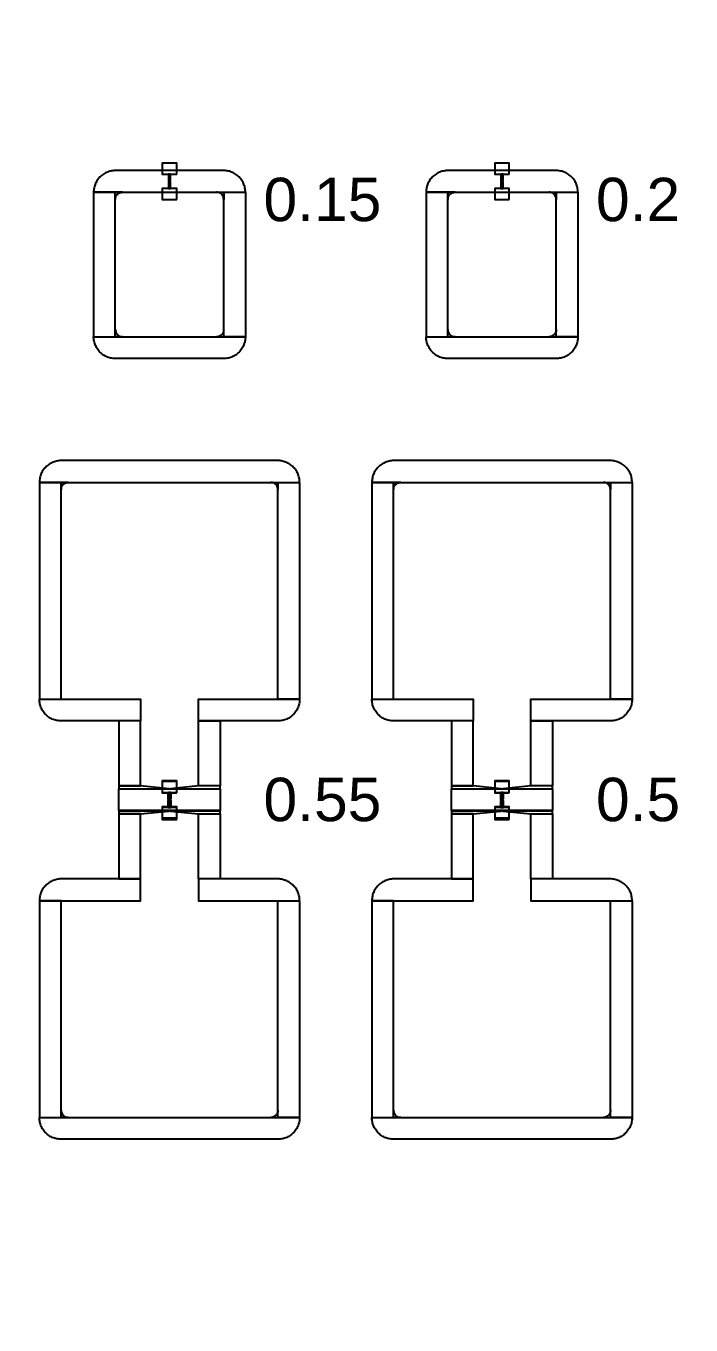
# Model space of a CAD drawing. Extents: x -50000 to 50000, y -50000 to 50000.
# Drawn here: x -12629 to -11709, y -34137 to -32340 of the extents above; entities that cross this region are included whole.
import ezdxf

# ---------------------------------------------------------------- set-up
doc = ezdxf.new("R2010")
doc.units = 0
doc.layers.get('0').update_dxf_attribs({"linetype": 'CONTINUOUS'})
for name, color, linetype in [('BASEMETAL', 4, 'CONTINUOUS'), ('FRAME', 8, 'CONTINUOUS'), ('MARKERS', 2, 'CONTINUOUS'), ('SECONDLAYER', 6, 'CONTINUOUS')]:
    doc.layers.add(name, color=color, linetype=linetype)
doc.styles.get("Standard").update_dxf_attribs({"font": 'arial.ttf'})

# ---------------------------------------------------------------- blocks, each defined once
blk = doc.blocks.new('CHIP_JARRAY')
for points in [[(1870, 3330), (1975, 3330), (1975, 3330), (1975, 3331.6), (1974.8, 3333.1), (1974.6, 3334.7), (1974.3, 3336.2), (1974, 3337.8), (1973.5, 3339.3), (1973, 3340.8), (1972.4, 3342.2), (1971.7, 3343.6), (1971, 3345), (1970.2, 3346.3), (1969.3, 3347.6), (1968.3, 3348.9), (1967.3, 3350.1), (1966.2, 3351.2), (1965.1, 3352.3), (1963.9, 3353.3), (1962.6, 3354.3), (1961.3, 3355.2), (1960, 3356), (1958.6, 3356.7), (1957.2, 3357.4), (1955.8, 3358), (1954.3, 3358.5), (1952.8, 3359), (1951.2, 3359.3), (1949.7, 3359.6), (1948.1, 3359.8), (1946.6, 3360), (1945, 3360), (1795, 3360), (1793.4, 3360), (1791.9, 3359.8), (1790.3, 3359.6), (1788.8, 3359.3), (1787.2, 3359), (1785.7, 3358.5), (1784.2, 3358), (1782.8, 3357.4), (1781.4, 3356.7), (1780, 3356), (1778.7, 3355.2), (1777.4, 3354.3), (1776.1, 3353.3), (1774.9, 3352.3), (1773.8, 3351.2), (1772.7, 3350.1), (1771.7, 3348.9), (1770.7, 3347.6), (1769.8, 3346.3), (1769, 3345), (1768.3, 3343.6), (1767.6, 3342.2), (1767, 3340.8), (1766.5, 3339.3), (1766, 3337.8), (1765.7, 3336.2), (1765.4, 3334.7), (1765.2, 3333.1), (1765, 3331.6), (1765, 3330), (1765, 3330)], [(2330, 3330), (2435, 3330), (2435, 3330), (2435, 3331.6), (2434.8, 3333.1), (2434.6, 3334.7), (2434.3, 3336.2), (2434, 3337.8), (2433.5, 3339.3), (2433, 3340.8), (2432.4, 3342.2), (2431.7, 3343.6), (2431, 3345), (2430.2, 3346.3), (2429.3, 3347.6), (2428.3, 3348.9), (2427.3, 3350.1), (2426.2, 3351.2), (2425.1, 3352.3), (2423.9, 3353.3), (2422.6, 3354.3), (2421.3, 3355.2), (2420, 3356), (2418.6, 3356.7), (2417.2, 3357.4), (2415.8, 3358), (2414.3, 3358.5), (2412.8, 3359), (2411.2, 3359.3), (2409.7, 3359.6), (2408.1, 3359.8), (2406.6, 3360), (2405, 3360), (2255, 3360), (2253.4, 3360), (2251.9, 3359.8), (2250.3, 3359.6), (2248.8, 3359.3), (2247.2, 3359), (2245.7, 3358.5), (2244.2, 3358), (2242.8, 3357.4), (2241.4, 3356.7), (2240, 3356), (2238.7, 3355.2), (2237.4, 3354.3), (2236.1, 3353.3), (2234.9, 3352.3), (2233.8, 3351.2), (2232.7, 3350.1), (2231.7, 3348.9), (2230.7, 3347.6), (2229.8, 3346.3), (2229, 3345), (2228.3, 3343.6), (2227.6, 3342.2), (2227, 3340.8), (2226.5, 3339.3), (2226, 3337.8), (2225.7, 3336.2), (2225.4, 3334.7), (2225.2, 3333.1), (2225, 3331.6), (2225, 3330), (2225, 3330)], [(1795, 3130), (1795, 3330), (1765, 3330), (1765, 3130)], [(1795, 3330), (1795, 3320), (1795.1, 3321), (1795.2, 3322.1), (1795.5, 3323.1), (1795.9, 3324.1), (1796.3, 3325), (1796.9, 3325.9), (1797.6, 3326.7), (1798.3, 3327.4), (1799.1, 3328.1), (1800, 3328.7), (1800.9, 3329.1), (1801.9, 3329.5), (1802.9, 3329.8), (1804, 3329.9), (1805, 3330)], [(1945, 3330), (1945, 3320), (1944.9, 3321), (1944.8, 3322.1), (1944.5, 3323.1), (1944.1, 3324.1), (1943.7, 3325), (1943.1, 3325.9), (1942.4, 3326.7), (1941.7, 3327.4), (1940.9, 3328.1), (1940, 3328.7), (1939.1, 3329.1), (1938.1, 3329.5), (1937.1, 3329.8), (1936, 3329.9), (1935, 3330)], [(1945, 3130), (1945, 3330), (1975, 3330), (1975, 3130)], [(2255, 3130), (2255, 3330), (2225, 3330), (2225, 3130)], [(2255, 3330), (2255, 3320), (2255.1, 3321), (2255.2, 3322.1), (2255.5, 3323.1), (2255.9, 3324.1), (2256.3, 3325), (2256.9, 3325.9), (2257.6, 3326.7), (2258.3, 3327.4), (2259.1, 3328.1), (2260, 3328.7), (2260.9, 3329.1), (2261.9, 3329.5), (2262.9, 3329.8), (2264, 3329.9), (2265, 3330)], [(2405, 3330), (2405, 3320), (2404.9, 3321), (2404.8, 3322.1), (2404.5, 3323.1), (2404.1, 3324.1), (2403.7, 3325), (2403.1, 3325.9), (2402.4, 3326.7), (2401.7, 3327.4), (2400.9, 3328.1), (2400, 3328.7), (2399.1, 3329.1), (2398.1, 3329.5), (2397.1, 3329.8), (2396, 3329.9), (2395, 3330)], [(2405, 3130), (2405, 3330), (2435, 3330), (2435, 3130)], [(1870, 3130), (1975, 3130), (1975, 3130), (1975, 3128.4), (1974.8, 3126.9), (1974.6, 3125.3), (1974.3, 3123.8), (1974, 3122.2), (1973.5, 3120.7), (1973, 3119.2), (1972.4, 3117.8), (1971.7, 3116.4), (1971, 3115), (1970.2, 3113.7), (1969.3, 3112.4), (1968.3, 3111.1), (1967.3, 3109.9), (1966.2, 3108.8), (1965.1, 3107.7), (1963.9, 3106.7), (1962.6, 3105.7), (1961.3, 3104.8), (1960, 3104), (1958.6, 3103.3), (1957.2, 3102.6), (1955.8, 3102), (1954.3, 3101.5), (1952.8, 3101), (1951.2, 3100.7), (1949.7, 3100.4), (1948.1, 3100.2), (1946.6, 3100), (1945, 3100), (1795, 3100), (1793.4, 3100), (1791.9, 3100.2), (1790.3, 3100.4), (1788.8, 3100.7), (1787.2, 3101), (1785.7, 3101.5), (1784.2, 3102), (1782.8, 3102.6), (1781.4, 3103.3), (1780, 3104), (1778.7, 3104.8), (1777.4, 3105.7), (1776.1, 3106.7), (1774.9, 3107.7), (1773.8, 3108.8), (1772.7, 3109.9), (1771.7, 3111.1), (1770.7, 3112.4), (1769.8, 3113.7), (1769, 3115), (1768.3, 3116.4), (1767.6, 3117.8), (1767, 3119.2), (1766.5, 3120.7), (1766, 3122.2), (1765.7, 3123.8), (1765.4, 3125.3), (1765.2, 3126.9), (1765, 3128.4), (1765, 3130), (1765, 3130)], [(1795, 3130), (1795, 3140), (1795.1, 3139), (1795.2, 3137.9), (1795.5, 3136.9), (1795.9, 3135.9), (1796.3, 3135), (1796.9, 3134.1), (1797.6, 3133.3), (1798.3, 3132.6), (1799.1, 3131.9), (1800, 3131.3), (1800.9, 3130.9), (1801.9, 3130.5), (1802.9, 3130.2), (1804, 3130.1), (1805, 3130)], [(1945, 3130), (1945, 3140), (1944.9, 3139), (1944.8, 3137.9), (1944.5, 3136.9), (1944.1, 3135.9), (1943.7, 3135), (1943.1, 3134.1), (1942.4, 3133.3), (1941.7, 3132.6), (1940.9, 3131.9), (1940, 3131.3), (1939.1, 3130.9), (1938.1, 3130.5), (1937.1, 3130.2), (1936, 3130.1), (1935, 3130)], [(2330, 3130), (2435, 3130), (2435, 3130), (2435, 3128.4), (2434.8, 3126.9), (2434.6, 3125.3), (2434.3, 3123.8), (2434, 3122.2), (2433.5, 3120.7), (2433, 3119.2), (2432.4, 3117.8), (2431.7, 3116.4), (2431, 3115), (2430.2, 3113.7), (2429.3, 3112.4), (2428.3, 3111.1), (2427.3, 3109.9), (2426.2, 3108.8), (2425.1, 3107.7), (2423.9, 3106.7), (2422.6, 3105.7), (2421.3, 3104.8), (2420, 3104), (2418.6, 3103.3), (2417.2, 3102.6), (2415.8, 3102), (2414.3, 3101.5), (2412.8, 3101), (2411.2, 3100.7), (2409.7, 3100.4), (2408.1, 3100.2), (2406.6, 3100), (2405, 3100), (2255, 3100), (2253.4, 3100), (2251.9, 3100.2), (2250.3, 3100.4), (2248.8, 3100.7), (2247.2, 3101), (2245.7, 3101.5), (2244.2, 3102), (2242.8, 3102.6), (2241.4, 3103.3), (2240, 3104), (2238.7, 3104.8), (2237.4, 3105.7), (2236.1, 3106.7), (2234.9, 3107.7), (2233.8, 3108.8), (2232.7, 3109.9), (2231.7, 3111.1), (2230.7, 3112.4), (2229.8, 3113.7), (2229, 3115), (2228.3, 3116.4), (2227.6, 3117.8), (2227, 3119.2), (2226.5, 3120.7), (2226, 3122.2), (2225.7, 3123.8), (2225.4, 3125.3), (2225.2, 3126.9), (2225, 3128.4), (2225, 3130), (2225, 3130)], [(2255, 3130), (2255, 3140), (2255.1, 3139), (2255.2, 3137.9), (2255.5, 3136.9), (2255.9, 3135.9), (2256.3, 3135), (2256.9, 3134.1), (2257.6, 3133.3), (2258.3, 3132.6), (2259.1, 3131.9), (2260, 3131.3), (2260.9, 3130.9), (2261.9, 3130.5), (2262.9, 3130.2), (2264, 3130.1), (2265, 3130)], [(2405, 3130), (2405, 3140), (2404.9, 3139), (2404.8, 3137.9), (2404.5, 3136.9), (2404.1, 3135.9), (2403.7, 3135), (2403.1, 3134.1), (2402.4, 3133.3), (2401.7, 3132.6), (2400.9, 3131.9), (2400, 3131.3), (2399.1, 3130.9), (2398.1, 3130.5), (2397.1, 3130.2), (2396, 3130.1), (2395, 3130)], [(1870, 2928.7), (2050, 2928.7), (2050, 2928.7), (2050, 2930.3), (2049.8, 2931.8), (2049.6, 2933.4), (2049.3, 2934.9), (2049, 2936.5), (2048.5, 2938), (2048, 2939.5), (2047.4, 2940.9), (2046.7, 2942.3), (2046, 2943.7), (2045.2, 2945), (2044.3, 2946.3), (2043.3, 2947.6), (2042.3, 2948.8), (2041.2, 2949.9), (2040.1, 2951), (2038.9, 2952), (2037.6, 2953), (2036.3, 2953.9), (2035, 2954.7), (2033.6, 2955.4), (2032.2, 2956.1), (2030.8, 2956.7), (2029.3, 2957.2), (2027.8, 2957.7), (2026.2, 2958), (2024.7, 2958.3), (2023.1, 2958.5), (2021.6, 2958.7), (2020, 2958.7), (1720, 2958.7), (1718.4, 2958.7), (1716.9, 2958.5), (1715.3, 2958.3), (1713.8, 2958), (1712.2, 2957.7), (1710.7, 2957.2), (1709.2, 2956.7), (1707.8, 2956.1), (1706.4, 2955.4), (1705, 2954.7), (1703.7, 2953.9), (1702.4, 2953), (1701.1, 2952), (1699.9, 2951), (1698.8, 2949.9), (1697.7, 2948.8), (1696.7, 2947.6), (1695.7, 2946.3), (1694.8, 2945), (1694, 2943.7), (1693.3, 2942.3), (1692.6, 2940.9), (1692, 2939.5), (1691.5, 2938), (1691, 2936.5), (1690.7, 2934.9), (1690.4, 2933.4), (1690.2, 2931.8), (1690, 2930.3), (1690, 2928.7), (1690, 2928.7)], [(2330, 2928.7), (2510, 2928.7), (2510, 2928.7), (2510, 2930.3), (2509.8, 2931.8), (2509.6, 2933.4), (2509.3, 2934.9), (2509, 2936.5), (2508.5, 2938), (2508, 2939.5), (2507.4, 2940.9), (2506.7, 2942.3), (2506, 2943.7), (2505.2, 2945), (2504.3, 2946.3), (2503.3, 2947.6), (2502.3, 2948.8), (2501.2, 2949.9), (2500.1, 2951), (2498.9, 2952), (2497.6, 2953), (2496.3, 2953.9), (2495, 2954.7), (2493.6, 2955.4), (2492.2, 2956.1), (2490.8, 2956.7), (2489.3, 2957.2), (2487.8, 2957.7), (2486.2, 2958), (2484.7, 2958.3), (2483.1, 2958.5), (2481.6, 2958.7), (2480, 2958.7), (2180, 2958.7), (2178.4, 2958.7), (2176.9, 2958.5), (2175.3, 2958.3), (2173.8, 2958), (2172.2, 2957.7), (2170.7, 2957.2), (2169.2, 2956.7), (2167.8, 2956.1), (2166.4, 2955.4), (2165, 2954.7), (2163.7, 2953.9), (2162.4, 2953), (2161.1, 2952), (2159.9, 2951), (2158.8, 2949.9), (2157.7, 2948.8), (2156.7, 2947.6), (2155.7, 2946.3), (2154.8, 2945), (2154, 2943.7), (2153.3, 2942.3), (2152.6, 2940.9), (2152, 2939.5), (2151.5, 2938), (2151, 2936.5), (2150.7, 2934.9), (2150.4, 2933.4), (2150.2, 2931.8), (2150, 2930.3), (2150, 2928.7), (2150, 2928.7)], [(1720, 2628.7), (1720, 2928.7), (1690, 2928.7), (1690, 2628.7)], [(1720, 2928.7), (1720, 2918.7), (1720.1, 2919.7), (1720.2, 2920.8), (1720.5, 2921.8), (1720.9, 2922.8), (1721.3, 2923.7), (1721.9, 2924.6), (1722.6, 2925.4), (1723.3, 2926.1), (1724.1, 2926.8), (1725, 2927.4), (1725.9, 2927.8), (1726.9, 2928.2), (1727.9, 2928.5), (1729, 2928.6), (1730, 2928.7)], [(2020, 2928.7), (2020, 2918.7), (2019.9, 2919.7), (2019.8, 2920.8), (2019.5, 2921.8), (2019.1, 2922.8), (2018.7, 2923.7), (2018.1, 2924.6), (2017.4, 2925.4), (2016.7, 2926.1), (2015.9, 2926.8), (2015, 2927.4), (2014.1, 2927.8), (2013.1, 2928.2), (2012.1, 2928.5), (2011, 2928.6), (2010, 2928.7)], [(2020, 2628.7), (2020, 2928.7), (2050, 2928.7), (2050, 2628.7)], [(2180, 2628.7), (2180, 2928.7), (2150, 2928.7), (2150, 2628.7)], [(2180, 2928.7), (2180, 2918.7), (2180.1, 2919.7), (2180.2, 2920.8), (2180.5, 2921.8), (2180.9, 2922.8), (2181.3, 2923.7), (2181.9, 2924.6), (2182.6, 2925.4), (2183.3, 2926.1), (2184.1, 2926.8), (2185, 2927.4), (2185.9, 2927.8), (2186.9, 2928.2), (2187.9, 2928.5), (2189, 2928.6), (2190, 2928.7)], [(2480, 2928.7), (2480, 2918.7), (2479.9, 2919.7), (2479.8, 2920.8), (2479.5, 2921.8), (2479.1, 2922.8), (2478.7, 2923.7), (2478.1, 2924.6), (2477.4, 2925.4), (2476.7, 2926.1), (2475.9, 2926.8), (2475, 2927.4), (2474.1, 2927.8), (2473.1, 2928.2), (2472.1, 2928.5), (2471, 2928.6), (2470, 2928.7)], [(2480, 2628.7), (2480, 2928.7), (2510, 2928.7), (2510, 2628.7)], [(1760, 2628.7), (1830, 2628.7), (1830, 2598.7), (1720, 2598.7), (1718.4, 2598.7), (1716.9, 2598.9), (1715.3, 2599.1), (1713.8, 2599.4), (1712.2, 2599.7), (1710.7, 2600.2), (1709.2, 2600.7), (1707.8, 2601.3), (1706.4, 2602), (1705, 2602.7), (1703.7, 2603.5), (1702.4, 2604.4), (1701.1, 2605.4), (1699.9, 2606.4), (1698.8, 2607.5), (1697.7, 2608.6), (1696.7, 2609.8), (1695.7, 2611.1), (1694.8, 2612.4), (1694, 2613.7), (1693.3, 2615.1), (1692.6, 2616.5), (1692, 2617.9), (1691.5, 2619.4), (1691, 2620.9), (1690.7, 2622.5), (1690.4, 2624), (1690.2, 2625.6), (1690, 2627.1), (1690, 2628.7), (1690, 2628.7)], [(1980, 2628.7), (2050, 2628.7), (2050, 2628.7), (2050, 2627.1), (2049.8, 2625.6), (2049.6, 2624), (2049.3, 2622.5), (2049, 2620.9), (2048.5, 2619.4), (2048, 2617.9), (2047.4, 2616.5), (2046.7, 2615.1), (2046, 2613.7), (2045.2, 2612.4), (2044.3, 2611.1), (2043.3, 2609.8), (2042.3, 2608.6), (2041.2, 2607.5), (2040.1, 2606.4), (2038.9, 2605.4), (2037.6, 2604.4), (2036.3, 2603.5), (2035, 2602.7), (2033.6, 2602), (2032.2, 2601.3), (2030.8, 2600.7), (2029.3, 2600.2), (2027.8, 2599.7), (2026.2, 2599.4), (2024.7, 2599.1), (2023.1, 2598.9), (2021.6, 2598.7), (2020, 2598.7), (1910, 2598.7), (1910, 2628.7)], [(2220, 2628.7), (2290, 2628.7), (2290, 2598.7), (2180, 2598.7), (2178.4, 2598.7), (2176.9, 2598.9), (2175.3, 2599.1), (2173.8, 2599.4), (2172.2, 2599.7), (2170.7, 2600.2), (2169.2, 2600.7), (2167.8, 2601.3), (2166.4, 2602), (2165, 2602.7), (2163.7, 2603.5), (2162.4, 2604.4), (2161.1, 2605.4), (2159.9, 2606.4), (2158.8, 2607.5), (2157.7, 2608.6), (2156.7, 2609.8), (2155.7, 2611.1), (2154.8, 2612.4), (2154, 2613.7), (2153.3, 2615.1), (2152.6, 2616.5), (2152, 2617.9), (2151.5, 2619.4), (2151, 2620.9), (2150.7, 2622.5), (2150.4, 2624), (2150.2, 2625.6), (2150, 2627.1), (2150, 2628.7), (2150, 2628.7)], [(2440, 2628.7), (2510, 2628.7), (2510, 2628.7), (2510, 2627.1), (2509.8, 2625.6), (2509.6, 2624), (2509.3, 2622.5), (2509, 2620.9), (2508.5, 2619.4), (2508, 2617.9), (2507.4, 2616.5), (2506.7, 2615.1), (2506, 2613.7), (2505.2, 2612.4), (2504.3, 2611.1), (2503.3, 2609.8), (2502.3, 2608.6), (2501.2, 2607.5), (2500.1, 2606.4), (2498.9, 2605.4), (2497.6, 2604.4), (2496.3, 2603.5), (2495, 2602.7), (2493.6, 2602), (2492.2, 2601.3), (2490.8, 2600.7), (2489.3, 2600.2), (2487.8, 2599.7), (2486.2, 2599.4), (2484.7, 2599.1), (2483.1, 2598.9), (2481.6, 2598.7), (2480, 2598.7), (2370, 2598.7), (2370, 2628.7)], [(1830, 2508.7), (1830, 2598.7), (1800, 2598.7), (1800, 2508.7)], [(1910, 2508.7), (1910, 2598.7), (1940, 2598.7), (1940, 2508.7)], [(2290, 2508.7), (2290, 2598.7), (2260, 2598.7), (2260, 2508.7)], [(2370, 2508.7), (2370, 2598.7), (2400, 2598.7), (2400, 2508.7)], [(1869, 2504.7), (1830, 2508.7), (1800, 2508.7), (1800, 2504.7)], [(1940, 2504.7), (1940, 2474.7), (1800, 2474.7), (1800, 2504.7)], [(1940, 2504.7), (1940, 2508.7), (1910, 2508.7), (1871, 2504.7)], [(2329, 2504.7), (2290, 2508.7), (2260, 2508.7), (2260, 2504.7)], [(2400, 2504.7), (2400, 2474.7), (2260, 2474.7), (2260, 2504.7)], [(2400, 2504.7), (2400, 2508.7), (2370, 2508.7), (2331, 2504.7)], [(1830, 2470), (1869, 2474), (1800, 2474), (1800, 2470)], [(1830, 2380), (1830, 2470), (1800, 2470), (1800, 2380)], [(1940, 2470), (1940, 2474), (1871, 2474), (1910, 2470)], [(1910, 2380), (1910, 2470), (1940, 2470), (1940, 2380)], [(2290, 2470), (2329, 2474), (2260, 2474), (2260, 2470)], [(2290, 2380), (2290, 2470), (2260, 2470), (2260, 2380)], [(2400, 2470), (2400, 2474), (2331, 2474), (2370, 2470)], [(2370, 2380), (2370, 2470), (2400, 2470), (2400, 2380)], [(1760, 2350), (1830, 2350), (1830, 2380), (1720, 2380), (1718.4, 2380), (1716.9, 2379.8), (1715.3, 2379.6), (1713.8, 2379.3), (1712.2, 2379), (1710.7, 2378.5), (1709.2, 2378), (1707.8, 2377.4), (1706.4, 2376.7), (1705, 2376), (1703.7, 2375.2), (1702.4, 2374.3), (1701.1, 2373.3), (1699.9, 2372.3), (1698.8, 2371.2), (1697.7, 2370.1), (1696.7, 2368.9), (1695.7, 2367.6), (1694.8, 2366.3), (1694, 2365), (1693.3, 2363.6), (1692.6, 2362.2), (1692, 2360.8), (1691.5, 2359.3), (1691, 2357.8), (1690.7, 2356.2), (1690.4, 2354.7), (1690.2, 2353.1), (1690, 2351.6), (1690, 2350), (1690, 2350)], [(1980, 2350), (2050, 2350), (2050, 2350), (2050, 2351.6), (2049.8, 2353.1), (2049.6, 2354.7), (2049.3, 2356.2), (2049, 2357.8), (2048.5, 2359.3), (2048, 2360.8), (2047.4, 2362.2), (2046.7, 2363.6), (2046, 2365), (2045.2, 2366.3), (2044.3, 2367.6), (2043.3, 2368.9), (2042.3, 2370.1), (2041.2, 2371.2), (2040.1, 2372.3), (2038.9, 2373.3), (2037.6, 2374.3), (2036.3, 2375.2), (2035, 2376), (2033.6, 2376.7), (2032.2, 2377.4), (2030.8, 2378), (2029.3, 2378.5), (2027.8, 2379), (2026.2, 2379.3), (2024.7, 2379.6), (2023.1, 2379.8), (2021.6, 2380), (2020, 2380), (1910, 2380), (1910, 2350)], [(2220, 2350), (2290, 2350), (2290, 2380), (2180, 2380), (2178.4, 2380), (2176.9, 2379.8), (2175.3, 2379.6), (2173.8, 2379.3), (2172.2, 2379), (2170.7, 2378.5), (2169.2, 2378), (2167.8, 2377.4), (2166.4, 2376.7), (2165, 2376), (2163.7, 2375.2), (2162.4, 2374.3), (2161.1, 2373.3), (2159.9, 2372.3), (2158.8, 2371.2), (2157.7, 2370.1), (2156.7, 2368.9), (2155.7, 2367.6), (2154.8, 2366.3), (2154, 2365), (2153.3, 2363.6), (2152.6, 2362.2), (2152, 2360.8), (2151.5, 2359.3), (2151, 2357.8), (2150.7, 2356.2), (2150.4, 2354.7), (2150.2, 2353.1), (2150, 2351.6), (2150, 2350), (2150, 2350)], [(2440, 2350), (2510, 2350), (2510, 2350), (2510, 2351.6), (2509.8, 2353.1), (2509.6, 2354.7), (2509.3, 2356.2), (2509, 2357.8), (2508.5, 2359.3), (2508, 2360.8), (2507.4, 2362.2), (2506.7, 2363.6), (2506, 2365), (2505.2, 2366.3), (2504.3, 2367.6), (2503.3, 2368.9), (2502.3, 2370.1), (2501.2, 2371.2), (2500.1, 2372.3), (2498.9, 2373.3), (2497.6, 2374.3), (2496.3, 2375.2), (2495, 2376), (2493.6, 2376.7), (2492.2, 2377.4), (2490.8, 2378), (2489.3, 2378.5), (2487.8, 2379), (2486.2, 2379.3), (2484.7, 2379.6), (2483.1, 2379.8), (2481.6, 2380), (2480, 2380), (2370, 2380), (2370, 2350)], [(1720, 2050), (1720, 2350), (1690, 2350), (1690, 2050)], [(2020, 2050), (2020, 2350), (2050, 2350), (2050, 2050)], [(2180, 2050), (2180, 2350), (2150, 2350), (2150, 2050)], [(2480, 2050), (2480, 2350), (2510, 2350), (2510, 2050)], [(1870, 2050), (2050, 2050), (2050, 2050), (2050, 2048.4), (2049.8, 2046.9), (2049.6, 2045.3), (2049.3, 2043.8), (2049, 2042.2), (2048.5, 2040.7), (2048, 2039.2), (2047.4, 2037.8), (2046.7, 2036.4), (2046, 2035), (2045.2, 2033.7), (2044.3, 2032.4), (2043.3, 2031.1), (2042.3, 2029.9), (2041.2, 2028.8), (2040.1, 2027.7), (2038.9, 2026.7), (2037.6, 2025.7), (2036.3, 2024.8), (2035, 2024), (2033.6, 2023.3), (2032.2, 2022.6), (2030.8, 2022), (2029.3, 2021.5), (2027.8, 2021), (2026.2, 2020.7), (2024.7, 2020.4), (2023.1, 2020.2), (2021.6, 2020), (2020, 2020), (1720, 2020), (1718.4, 2020), (1716.9, 2020.2), (1715.3, 2020.4), (1713.8, 2020.7), (1712.2, 2021), (1710.7, 2021.5), (1709.2, 2022), (1707.8, 2022.6), (1706.4, 2023.3), (1705, 2024), (1703.7, 2024.8), (1702.4, 2025.7), (1701.1, 2026.7), (1699.9, 2027.7), (1698.8, 2028.8), (1697.7, 2029.9), (1696.7, 2031.1), (1695.7, 2032.4), (1694.8, 2033.7), (1694, 2035), (1693.3, 2036.4), (1692.6, 2037.8), (1692, 2039.2), (1691.5, 2040.7), (1691, 2042.2), (1690.7, 2043.8), (1690.4, 2045.3), (1690.2, 2046.9), (1690, 2048.4), (1690, 2050), (1690, 2050)], [(1720, 2050), (1720, 2060), (1720.1, 2059), (1720.2, 2057.9), (1720.5, 2056.9), (1720.9, 2055.9), (1721.3, 2055), (1721.9, 2054.1), (1722.6, 2053.3), (1723.3, 2052.6), (1724.1, 2051.9), (1725, 2051.3), (1725.9, 2050.9), (1726.9, 2050.5), (1727.9, 2050.2), (1729, 2050.1), (1730, 2050)], [(2020, 2050), (2020, 2060), (2019.9, 2059), (2019.8, 2057.9), (2019.5, 2056.9), (2019.1, 2055.9), (2018.7, 2055), (2018.1, 2054.1), (2017.4, 2053.3), (2016.7, 2052.6), (2015.9, 2051.9), (2015, 2051.3), (2014.1, 2050.9), (2013.1, 2050.5), (2012.1, 2050.2), (2011, 2050.1), (2010, 2050)], [(2330, 2050), (2510, 2050), (2510, 2050), (2510, 2048.4), (2509.8, 2046.9), (2509.6, 2045.3), (2509.3, 2043.8), (2509, 2042.2), (2508.5, 2040.7), (2508, 2039.2), (2507.4, 2037.8), (2506.7, 2036.4), (2506, 2035), (2505.2, 2033.7), (2504.3, 2032.4), (2503.3, 2031.1), (2502.3, 2029.9), (2501.2, 2028.8), (2500.1, 2027.7), (2498.9, 2026.7), (2497.6, 2025.7), (2496.3, 2024.8), (2495, 2024), (2493.6, 2023.3), (2492.2, 2022.6), (2490.8, 2022), (2489.3, 2021.5), (2487.8, 2021), (2486.2, 2020.7), (2484.7, 2020.4), (2483.1, 2020.2), (2481.6, 2020), (2480, 2020), (2180, 2020), (2178.4, 2020), (2176.9, 2020.2), (2175.3, 2020.4), (2173.8, 2020.7), (2172.2, 2021), (2170.7, 2021.5), (2169.2, 2022), (2167.8, 2022.6), (2166.4, 2023.3), (2165, 2024), (2163.7, 2024.8), (2162.4, 2025.7), (2161.1, 2026.7), (2159.9, 2027.7), (2158.8, 2028.8), (2157.7, 2029.9), (2156.7, 2031.1), (2155.7, 2032.4), (2154.8, 2033.7), (2154, 2035), (2153.3, 2036.4), (2152.6, 2037.8), (2152, 2039.2), (2151.5, 2040.7), (2151, 2042.2), (2150.7, 2043.8), (2150.4, 2045.3), (2150.2, 2046.9), (2150, 2048.4), (2150, 2050), (2150, 2050)], [(2180, 2050), (2180, 2060), (2180.1, 2059), (2180.2, 2057.9), (2180.5, 2056.9), (2180.9, 2055.9), (2181.3, 2055), (2181.9, 2054.1), (2182.6, 2053.3), (2183.3, 2052.6), (2184.1, 2051.9), (2185, 2051.3), (2185.9, 2050.9), (2186.9, 2050.5), (2187.9, 2050.2), (2189, 2050.1), (2190, 2050)], [(2480, 2050), (2480, 2060), (2479.9, 2059), (2479.8, 2057.9), (2479.5, 2056.9), (2479.1, 2055.9), (2478.7, 2055), (2478.1, 2054.1), (2477.4, 2053.3), (2476.7, 2052.6), (2475.9, 2051.9), (2475, 2051.3), (2474.1, 2050.9), (2473.1, 2050.5), (2472.1, 2050.2), (2471, 2050.1), (2470, 2050)]]:
    blk.add_lwpolyline(points, close=True)
at = {"layer": 'JUNCTION'}
for points in [[(1880, 3355), (1880, 3370), (1860, 3370), (1860, 3355)], [(2340, 3355), (2340, 3370), (2320, 3370), (2320, 3355)], [(1871.5, 3346.5), (1871.5, 3355), (1868.5, 3355), (1868.5, 3346.5)], [(1871.5, 3344.5), (1870.1, 3345), (1869.9, 3345), (1868.5, 3344.5)], [(1871.5, 3335), (1871.5, 3344.5), (1868.5, 3344.5), (1868.5, 3335)], [(1870.1, 3345), (1870.1, 3346.4), (1869.9, 3346.4), (1869.9, 3345)], [(2331.5, 3346.5), (2331.5, 3355), (2328.5, 3355), (2328.5, 3346.5)], [(2331.5, 3344.5), (2330.1, 3345), (2329.9, 3345), (2328.5, 3344.5)], [(2331.5, 3335), (2331.5, 3344.5), (2328.5, 3344.5), (2328.5, 3335)], [(2330.1, 3345), (2330.1, 3346.4), (2329.9, 3346.4), (2329.9, 3345)], [(1880, 3320), (1880, 3335), (1860, 3335), (1860, 3320)], [(2340, 3320), (2340, 3335), (2320, 3335), (2320, 3320)], [(1880, 2499.7), (1880, 2514.7), (1860, 2514.7), (1860, 2499.7)], [(1871.5, 2490.6), (1871.5, 2499.7), (1868.5, 2499.7), (1868.5, 2490.6)], [(2340, 2499.7), (2340, 2514.7), (2320, 2514.7), (2320, 2499.7)], [(2331.5, 2490.6), (2331.5, 2499.7), (2328.5, 2499.7), (2328.5, 2490.6)], [(1871.5, 2489.2), (1870.3, 2489.7), (1869.7, 2489.7), (1868.5, 2489.2)], [(1871.5, 2479.7), (1871.5, 2489.2), (1868.5, 2489.2), (1868.5, 2479.7)], [(1870.3, 2489.7), (1870.3, 2490.4), (1869.7, 2490.4), (1869.7, 2489.7)], [(2331.5, 2489.2), (2330.2, 2489.7), (2329.8, 2489.7), (2328.5, 2489.2)], [(2331.5, 2479.7), (2331.5, 2489.2), (2328.5, 2489.2), (2328.5, 2479.7)], [(2330.2, 2489.7), (2330.2, 2490.4), (2329.8, 2490.4), (2329.8, 2489.7)], [(1880, 2464.7), (1880, 2479.7), (1860, 2479.7), (1860, 2464.7)], [(2340, 2464.7), (2340, 2479.7), (2320, 2479.7), (2320, 2464.7)]]:
    blk.add_lwpolyline(points, close=True, dxfattribs=at)
at = {"layer": 'SECONDLAYER'}
for points in [[(1880, 2499.3), (1880, 2515.8), (1860, 2515.8), (1860, 2499.3)], [(1872.2, 2490.6), (1872.2, 2499.3), (1867.8, 2499.3), (1867.8, 2490.6)], [(2340, 2499.3), (2340, 2515.8), (2320, 2515.8), (2320, 2499.3)], [(2332.2, 2490.6), (2332.2, 2499.3), (2327.8, 2499.3), (2327.8, 2490.6)], [(1872.2, 2490.4), (1872.2, 2490.6), (1867.8, 2490.6), (1867.8, 2490.4)], [(1872.2, 2488.2), (1870.6, 2489), (1869.4, 2489), (1867.8, 2488.2)], [(1872.2, 2478.7), (1872.2, 2488.2), (1867.8, 2488.2), (1867.8, 2478.7)], [(1870.6, 2489), (1870.6, 2490.4), (1869.4, 2490.4), (1869.4, 2489)], [(2332.2, 2490.4), (2332.2, 2490.6), (2327.8, 2490.6), (2327.8, 2490.4)], [(2332.2, 2488.2), (2330.6, 2489), (2329.4, 2489), (2327.8, 2488.2)], [(2332.2, 2478.7), (2332.2, 2488.2), (2327.8, 2488.2), (2327.8, 2478.7)], [(2330.6, 2489), (2330.6, 2490.4), (2329.4, 2490.4), (2329.4, 2489)], [(1880, 2462.2), (1880, 2478.7), (1860, 2478.7), (1860, 2462.2)], [(2340, 2462.2), (2340, 2478.7), (2320, 2478.7), (2320, 2462.2)]]:
    blk.add_lwpolyline(points, close=True, dxfattribs=at)
at = {"layer": 'UNDERCUT'}
for points in [[(1871.5, 3346.4), (1871.5, 3346.5), (1868.5, 3346.5), (1868.5, 3346.4)], [(2331.5, 3346.4), (2331.5, 3346.5), (2328.5, 3346.5), (2328.5, 3346.4)], [(1871.5, 2490.4), (1871.5, 2490.6), (1868.5, 2490.6), (1868.5, 2490.4)], [(2331.5, 2490.4), (2331.5, 2490.6), (2328.5, 2490.6), (2328.5, 2490.4)]]:
    blk.add_lwpolyline(points, close=True, dxfattribs=at)
at = {"layer": 'MARKERS'}
for s, p in [('0.15', (2000, 3290)), ('0.2', (2460, 3290)), ('0.55', (2000, 2460)), ('0.5', (2460, 2460))]:
    blk.add_text(s, height=60, dxfattribs=at).set_placement(p)

msp = doc.modelspace()

# ---------------------------------------------------------------- linework, layer by layer
at = {"layer": 'FRAME'}
for radius in [50000, 49500]:
    msp.add_circle((0, 0), radius, dxfattribs=at)

# ---------------------------------------------------------------- block references
at = {"layer": 'BASEMETAL'}
msp.add_blockref('CHIP_JARRAY', (-14300, -35900), dxfattribs=at)

doc.saveas('drawing.dxf')
